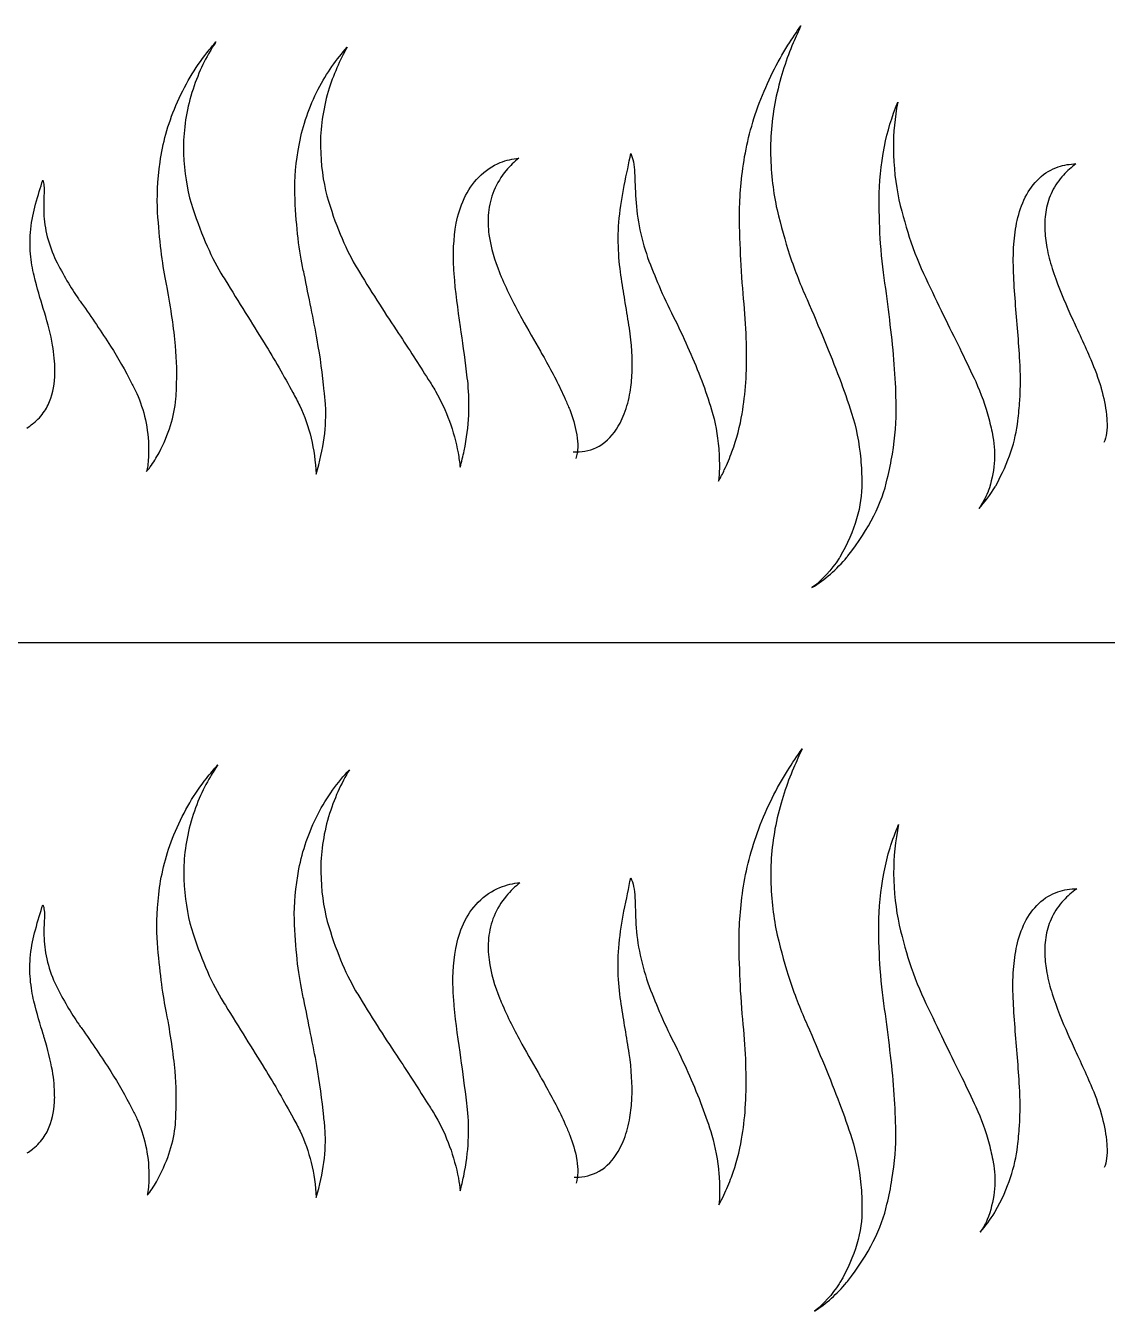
# Model space of a CAD drawing. Extents: x -11 to 6914, y 38 to 2262.
# Drawn here: x 5152 to 6022, y 38 to 1073 of the extents above; entities that cross this region are included whole.
import ezdxf

# ---------------------------------------------------------------- set-up
doc = ezdxf.new("R2010")
doc.units = 0
doc.layers.add('Layer_1', color=7, linetype='CONTINUOUS')

msp = doc.modelspace()

# ---------------------------------------------------------------- linework, layer by layer
at = {"layer": 'Layer_1', "color": 7}
for points in [[(5967.34128, 949.608584), (5967.34128, 949.608584)], [(0, 575.99996), (6912, 575.99996)], [(5729.00168, 376.925304), (5729.00168, 376.925312)], [(5515.93472, 367.040496), (5515.93472, 367.040496)], [(5972.97288, 340.392288), (5972.97288, 340.39228)], [(5497.80304, 329.736088), (5497.80304, 329.736096)], [(5839.45096, 313.19404), (5839.45096, 313.194048)], [(5946.7168, 312.662552), (5946.7168, 312.662552)], [(5176.10216, 299.786808), (5176.10216, 299.7868)], [(5495.80368, 293.118544), (5495.80368, 293.118544)], [(5158.22168, 287.336208), (5158.22168, 287.336216)], [(5263.95616, 283.19152), (5263.95616, 283.191528)], [(5949.92824, 241.973672), (5949.92824, 241.973672)], [(5220.13184, 230.654376), (5220.13184, 230.654368)], [(5343.87256, 233.192032), (5343.87256, 233.192024)], [(5565.95768, 226.48032), (5565.95768, 226.48032)], [(5905.20528, 225.807168), (5905.20528, 225.80716)], [(5506.06176, 209.942736), (5506.06176, 209.942744)], [(5639.53488, 209.158664), (5639.53488, 209.158664)], [(5237.10368, 200.760472), (5237.10368, 200.760464)], [(5272.50152, 196.752576), (5272.50152, 196.752576)], [(6017.33408, 196.639336), (6017.33408, 196.639336)], [(5366.78888, 193.26012), (5366.78888, 193.26012)], [(5637.92608, 193.715832), (5637.92608, 193.71584)], [(5727.92256, 176.266008), (5727.92256, 176.266016)], [(5851.98768, 182.44364), (5851.98768, 182.443648)]]:
    msp.add_lwpolyline(points, dxfattribs=at)
for points in [[(5765.11888, 1056.81184), (5768.67568, 1062.37536), (5772.15928, 1067.628616), (5775.56224, 1072.564968)], [(5775.56224, 1072.564968), (5773.64104, 1068.262824), (5771.5956, 1063.62984), (5769.43192, 1058.662104)], [(5297.52176, 1050.812216), (5299.95592, 1053.83924), (5302.366, 1056.73716), (5304.75016, 1059.504608)], [(5304.75016, 1059.504608), (5303.21408, 1057.131416), (5301.6348, 1054.618976), (5300.01384, 1051.96596)], [(5742.05632, 1010.268224), (5748.72616, 1027.549984), (5756.4256, 1043.124304), (5765.11888, 1056.81184)], [(5769.43192, 1058.662104), (5764.09616, 1046.408592), (5759.4992, 1032.120272), (5755.7564, 1015.812416)], [(5272.4592, 1008.352472), (5279.5164, 1024.457968), (5287.88088, 1038.667248), (5297.52176, 1050.812216)], [(5300.01384, 1051.96596), (5293.54272, 1041.27748), (5288.08288, 1028.342504), (5283.75984, 1013.158984)], [(5387.112, 1021.566168), (5393.9804, 1034.540864), (5401.81744, 1045.781568), (5410.50968, 1055.279928)], [(5410.50968, 1055.279928), (5404.42448, 1044.937512), (5399.2668, 1033.041304), (5395.12176, 1019.681008)], [(5371.90072, 977.762176), (5374.70288, 992.399272), (5379.78768, 1007.058784), (5387.112, 1021.566168)], [(5395.12176, 1019.681008), (5390.80928, 1004.749208), (5388.75792, 989.950616), (5388.89584, 975.423856)], [(5755.7564, 1015.812376), (5752.43088, 1000.194248), (5750.89544, 984.437472), (5751.18736, 968.632552)], [(5755.7564, 1015.812416), (5755.7564, 1015.8124), (5755.7564, 1015.812392), (5755.7564, 1015.812376)], [(5259.74864, 962.828608), (5261.82528, 977.657664), (5266.0216, 992.865128), (5272.4592, 1008.352456)], [(5272.4592, 1008.352456), (5272.4592, 1008.352456), (5272.4592, 1008.352464), (5272.4592, 1008.352472)], [(5283.75984, 1013.158952), (5279.93824, 998.54752), (5278.24008, 983.94692), (5278.70552, 969.451224)], [(5283.75984, 1013.158984), (5283.75984, 1013.158968), (5283.75984, 1013.15896), (5283.75984, 1013.158952)], [(5729.34872, 961.065456), (5731.74328, 977.287712), (5735.94296, 993.728304), (5742.05632, 1010.268224)], [(5842.87936, 975.315448), (5845.2088, 987.358632), (5848.76168, 999.251832), (5853.50464, 1010.908104)], [(5853.50464, 1010.908104), (5851.1448, 998.641544), (5850.00088, 986.398792), (5850.0448, 974.251376)], [(5368.22456, 937.137768), (5367.93928, 949.232672), (5369.13392, 962.830272), (5371.90072, 977.76216)], [(5371.90072, 977.76216), (5371.90072, 977.762168), (5371.90072, 977.762168), (5371.90072, 977.762176)], [(5388.89584, 975.423856), (5389.176, 960.59272), (5390.96904, 947.292344), (5394.11576, 935.56212)], [(5838.53552, 932.951624), (5838.62568, 946.009184), (5840.0516, 960.19272), (5842.87936, 975.315448)], [(5850.0448, 974.251376), (5850.23144, 958.990648), (5851.77432, 945.025632), (5854.53568, 932.401608)], [(5257.78064, 922.465728), (5257.12856, 934.242672), (5257.73344, 947.69268), (5259.74864, 962.828608)], [(5278.70552, 969.451224), (5278.70552, 969.451216), (5278.70552, 969.451216), (5278.70552, 969.451208)], [(5278.70552, 969.451208), (5279.33808, 954.675352), (5281.3888, 941.362264), (5284.81472, 929.6044)], [(5533.59888, 962.321496), (5538.61208, 964.326008), (5543.60024, 965.49548), (5548.51072, 966.008336)], [(5548.51072, 966.008336), (5544.966, 963.084712), (5541.5332, 959.728936), (5538.3304, 955.91752)], [(5633.40424, 943.914408), (5635.33608, 953.239976), (5637.11992, 961.91088), (5638.6532, 969.722848)], [(5638.6532, 969.722848), (5640.42336, 965.787832), (5641.48008, 960.64688), (5641.7944, 954.09732)], [(5751.18736, 968.632552), (5751.63456, 952.629264), (5753.37464, 937.864944), (5756.37144, 924.428248)], [(5516.33808, 950.691336), (5521.55656, 955.967656), (5527.42368, 959.794816), (5533.59888, 962.321496)], [(5538.3304, 955.91752), (5534.38128, 951.192128), (5531.0544, 945.759984), (5528.54768, 939.76248)], [(5641.7944, 954.09732), (5642.01912, 948.226584), (5642.27872, 941.224664), (5642.67736, 932.973096)], [(5726.13976, 916.102422), (5726.01232, 929.632032), (5727.03224, 944.623416), (5729.34872, 961.06544)], [(5729.34872, 961.06544), (5729.34872, 961.065448), (5729.34872, 961.065456), (5729.34872, 961.065456)], [(5967.34128, 949.608584), (5972.04696, 954.013704), (5977.27232, 957.078448), (5982.72448, 958.946872)], [(5986.95264, 952.37332), (5983.36712, 948.475712), (5980.258, 944.019056), (5977.82048, 939.102104)], [(5982.72448, 958.946872), (5987.45368, 960.54244), (5992.21544, 961.2568), (5996.96448, 961.29016)], [(5996.96448, 961.29016), (5993.44296, 958.704048), (5990.06336, 955.745384), (5986.95264, 952.37332)], [(5159.59696, 928.971656), (5161.57656, 936.055344), (5163.522, 942.516184), (5165.35416, 948.182736)], [(5165.35416, 948.182736), (5166.26712, 945.718368), (5166.62832, 942.232824), (5166.40384, 937.5054)], [(5504.49424, 933.377472), (5507.4156, 939.767704), (5511.43616, 945.626376), (5516.33808, 950.691328)], [(5516.33808, 950.691328), (5516.33808, 950.691336), (5516.33808, 950.691336), (5516.33808, 950.691336)], [(5629.38048, 917.617846), (5630.33704, 926.801264), (5631.6636, 935.622352), (5633.40424, 943.914408)], [(5956.24512, 934.48072), (5959.1416, 940.283704), (5962.91024, 945.401744), (5967.34128, 949.608584)], [(5166.40384, 937.5054), (5166.15384, 933.25836), (5166.0488, 928.020392), (5166.1908, 921.66102)], [(5374.4488, 878.702182), (5371.3452, 894.247959), (5369.04232, 913.855203), (5368.22456, 937.137768)], [(5394.11576, 935.56212), (5394.11576, 935.562112), (5394.11576, 935.562104), (5394.11576, 935.562096)], [(5394.11576, 935.562096), (5400.6276, 912.941682), (5408.4432, 894.401476), (5416.92472, 879.728107)], [(5498.21984, 913.603086), (5499.42152, 920.108687), (5501.50312, 926.821992), (5504.49424, 933.377472)], [(5528.54768, 939.76248), (5526.20176, 934.022752), (5524.76848, 928.090696), (5524.18384, 922.166432)], [(5642.67736, 932.973096), (5643.16048, 925.077144), (5644.23544, 916.811662), (5646.04336, 908.22163)], [(5839.73344, 897.21372), (5839.03504, 908.244146), (5838.60528, 920.183632), (5838.53552, 932.951624)], [(5854.53568, 932.401608), (5857.4604, 920.04733), (5860.68128, 908.747842), (5864.12496, 898.480573)], [(5949.74696, 915.850105), (5951.142, 922.24724), (5953.30592, 928.573728), (5956.24512, 934.480704)], [(5956.24512, 934.480704), (5956.24512, 934.480712), (5956.24512, 934.480712), (5956.24512, 934.48072)], [(5977.82048, 939.102104), (5975.5212, 934.421496), (5973.90744, 929.458592), (5972.96288, 924.39852)], [(5155.6884, 908.75966), (5156.53816, 915.903386), (5157.82368, 922.68692), (5159.59696, 928.971656)], [(5166.1908, 921.66102), (5166.44128, 915.546097), (5167.33784, 909.191975), (5169.01688, 902.639405)], [(5257.78064, 922.465712), (5257.78064, 922.46572), (5257.78064, 922.46572), (5257.78064, 922.465728)], [(5264.31936, 867.25183), (5261.67056, 881.49395), (5259.3188, 899.776803), (5257.78064, 922.465712)], [(5284.81472, 929.6044), (5284.81472, 929.604392), (5284.81472, 929.604384), (5284.81472, 929.604376)], [(5284.81472, 929.604376), (5291.90936, 907.017122), (5299.98536, 888.234862), (5308.6928, 873.46934)], [(5524.18384, 922.166424), (5523.59768, 916.052006), (5523.78184, 910.142941), (5524.53456, 904.539579)], [(5524.18384, 922.166432), (5524.18384, 922.166424), (5524.18384, 922.166424), (5524.18384, 922.166424)], [(5756.37144, 924.428248), (5756.37144, 924.42824), (5756.37144, 924.428232), (5756.37144, 924.428224)], [(5756.37144, 924.428224), (5759.55568, 911.307795), (5762.9436, 899.187716), (5766.49544, 888.101331)], [(5972.96288, 924.39852), (5972.00408, 919.221925), (5971.694, 914.040632), (5971.87784, 908.980226)], [(5496.18576, 877.092346), (5495.522, 888.346138), (5495.9064, 900.913271), (5498.21984, 913.603078)], [(5498.21984, 913.603078), (5498.21984, 913.603081), (5498.21984, 913.603083), (5498.21984, 913.603086)], [(5628.77864, 892.094742), (5628.39456, 900.333234), (5628.55024, 908.850286), (5629.38048, 917.617835)], [(5629.38048, 917.617835), (5629.38048, 917.617839), (5629.38048, 917.617842), (5629.38048, 917.617846)], [(5727.43656, 879.794878), (5726.88456, 890.768909), (5726.4284, 902.860794), (5726.13976, 916.102422)], [(5947.0124, 896.639756), (5947.5188, 903.060297), (5948.39152, 909.523959), (5949.74696, 915.850098)], [(5949.74696, 915.850098), (5949.74696, 915.8501), (5949.74696, 915.850102), (5949.74696, 915.850105)], [(5155.49608, 889.014007), (5154.9436, 895.324396), (5154.96472, 901.9087), (5155.6884, 908.75965)], [(5155.6884, 908.75965), (5155.6884, 908.759654), (5155.6884, 908.759657), (5155.6884, 908.75966)], [(5169.01688, 902.639405), (5169.01688, 902.6394), (5169.01688, 902.639394), (5169.01688, 902.63939)], [(5169.01688, 902.63939), (5170.82088, 895.945614), (5173.10608, 889.583756), (5175.94056, 883.681403)], [(5524.53456, 904.539579), (5524.53456, 904.539577), (5524.53456, 904.539574), (5524.53456, 904.539572)], [(5524.53456, 904.539572), (5526.07176, 893.471622), (5529.17592, 883.31314), (5532.92368, 873.99041)], [(5646.04336, 908.22163), (5646.04336, 908.221624), (5646.04336, 908.221618), (5646.04336, 908.221613)], [(5646.04336, 908.221613), (5647.9684, 899.509216), (5650.36992, 891.072074), (5653.32664, 883.048181)], [(5971.87784, 908.980226), (5971.87784, 908.980224), (5971.87784, 908.980222), (5971.87784, 908.980219)], [(5971.87784, 908.980219), (5972.07432, 903.921774), (5972.67648, 898.970689), (5973.56992, 894.140893)], [(5628.77864, 892.094722), (5628.77864, 892.094728), (5628.77864, 892.094734), (5628.77864, 892.094742)], [(5631.08648, 868.936776), (5630.02552, 876.0166), (5629.2192, 883.709081), (5628.77864, 892.094722)], [(5839.73344, 897.2137), (5839.73344, 897.213706), (5839.73344, 897.213713), (5839.73344, 897.21372)], [(5843.86672, 861.113565), (5842.15744, 872.033767), (5840.72624, 884.101996), (5839.73344, 897.2137)], [(5864.12496, 898.480573), (5864.12496, 898.480567), (5864.12496, 898.480561), (5864.12496, 898.480555)], [(5864.12496, 898.480555), (5868.40656, 886.27191), (5873.04968, 875.30489), (5877.90376, 865.547755)], [(5946.81032, 873.814065), (5946.44944, 881.276238), (5946.45376, 888.967658), (5947.0124, 896.63975)], [(5947.0124, 896.63975), (5947.0124, 896.639752), (5947.0124, 896.639754), (5947.0124, 896.639756)], [(5973.56992, 894.140893), (5974.65568, 888.340854), (5976.166, 882.696693), (5977.90032, 877.234332)], [(5155.49608, 889.01399), (5155.49608, 889.013996), (5155.49608, 889.014002), (5155.49608, 889.014007)], [(5158.35176, 871.432635), (5157.09488, 876.702234), (5156.10976, 882.53379), (5155.49608, 889.01399)], [(5175.94056, 883.681403), (5181.7068, 872.270195), (5187.78816, 861.718354), (5194.14264, 852.591906)], [(5416.92472, 879.728107), (5418.03168, 877.849701), (5419.14968, 876.028552), (5420.2772, 874.264223)], [(5653.32664, 883.048181), (5656.38336, 875.175206), (5659.47616, 867.558293), (5662.6056, 860.293454)], [(5727.43656, 879.794869), (5727.43656, 879.794871), (5727.43656, 879.794874), (5727.43656, 879.794878)], [(5730.27464, 844.617653), (5729.24064, 855.040445), (5728.24736, 866.744948), (5727.43656, 879.794869)], [(5766.49544, 888.101331), (5766.49544, 888.101323), (5766.49544, 888.101316), (5766.49544, 888.101309)], [(5766.49544, 888.101309), (5770.93176, 874.93305), (5775.65792, 862.96589), (5780.57792, 852.246541)], [(5165.80152, 844.866956), (5163.46704, 852.439176), (5160.92344, 861.128778), (5158.35176, 871.432635)], [(5308.6928, 873.46934), (5309.83016, 871.582815), (5310.97816, 869.75501), (5312.13568, 867.986299)], [(5374.4488, 878.702174), (5374.4488, 878.702177), (5374.4488, 878.702179), (5374.4488, 878.702182)], [(5375.71984, 872.917048), (5375.2836, 874.785506), (5374.85944, 876.714084), (5374.4488, 878.702174)], [(5386.27088, 819.588168), (5383.33376, 836.065013), (5379.586, 853.84535), (5375.71984, 872.917048)], [(5420.2772, 874.264223), (5420.2772, 874.264221), (5420.2772, 874.264218), (5420.2772, 874.264216)], [(5420.2772, 874.264216), (5431.06544, 856.294055), (5441.698, 839.909549), (5451.7356, 824.888348)], [(5496.18576, 877.09234), (5496.18576, 877.092342), (5496.18576, 877.092344), (5496.18576, 877.092346)], [(5496.50576, 872.807301), (5496.38256, 874.215706), (5496.2752, 875.644764), (5496.18576, 877.09234)], [(5501.57832, 830.267981), (5499.55272, 844.329265), (5497.52808, 858.599313), (5496.50576, 872.807301)], [(5532.92368, 873.99041), (5533.41072, 872.784849), (5533.90848, 871.592235), (5534.41496, 870.412453)], [(5534.41496, 870.412453), (5534.41504, 870.412449), (5534.41504, 870.412444), (5534.41504, 870.41244)], [(5534.41504, 870.41244), (5539.38744, 858.637952), (5545.14304, 847.520612), (5551.03904, 836.794314)], [(5950.18856, 826.081106), (5948.87616, 842.299949), (5947.3792, 858.342754), (5946.81032, 873.814065)], [(5977.90032, 877.234332), (5977.90032, 877.234328), (5977.90032, 877.234325), (5977.90032, 877.234321)], [(5977.90032, 877.234321), (5981.43456, 865.983801), (5985.86016, 855.18581), (5990.51616, 844.666949)], [(5264.31936, 867.251822), (5264.31936, 867.251826), (5264.31936, 867.251828), (5264.31936, 867.25183)], [(5265.38576, 861.964304), (5265.02592, 863.667563), (5264.67008, 865.429785), (5264.31936, 867.251822)], [(5272.21128, 814.931035), (5270.96048, 828.989492), (5268.54712, 844.593), (5265.38576, 861.964304)], [(5312.13568, 867.986299), (5323.1564, 849.898225), (5333.79984, 832.960346), (5343.65128, 817.181622)], [(5631.08648, 868.936768), (5631.08648, 868.93677), (5631.08648, 868.936774), (5631.08648, 868.936776)], [(5634.2492, 849.383674), (5633.26496, 855.438432), (5632.2024, 861.932886), (5631.08648, 868.936768)], [(5662.6056, 860.293454), (5662.6056, 860.293449), (5662.6056, 860.293445), (5662.6056, 860.29344)], [(5662.6056, 860.29344), (5666.45552, 851.641076), (5670.39592, 843.343951), (5674.39368, 835.534316)], [(5843.86672, 861.113548), (5843.86672, 861.113554), (5843.86672, 861.113559), (5843.86672, 861.113565)], [(5851.06984, 795.970827), (5849.59304, 816.551313), (5846.92752, 838.31805), (5843.86672, 861.113548)], [(5877.90376, 865.547755), (5877.90376, 865.547753), (5877.90376, 865.54775), (5877.90376, 865.547748)], [(5877.90376, 865.547748), (5887.48776, 845.188943), (5896.6444, 826.643052), (5905.00832, 809.74571)], [(5194.14264, 852.591906), (5194.97048, 851.421342), (5195.80304, 850.270774), (5196.64, 849.141255)], [(5196.64, 849.141255), (5204.7308, 837.683091), (5212.61768, 826.115443), (5219.93736, 814.65545)], [(5637.56352, 829.194974), (5636.60576, 835.448623), (5635.47592, 842.143066), (5634.2492, 849.383674)], [(5780.57792, 852.246541), (5790.21424, 829.845397), (5799.02408, 808.721385), (5806.59152, 788.943927)], [(5166.70432, 841.987423), (5166.40696, 842.931159), (5166.10584, 843.890678), (5165.80152, 844.866956)], [(5173.25544, 815.358098), (5171.8124, 823.715999), (5169.56392, 832.515397), (5166.70432, 841.987423)], [(5731.23856, 785.204762), (5732.46072, 803.099587), (5731.986, 822.874374), (5730.27464, 844.617653)], [(5990.51616, 844.666949), (5992.718, 839.68427), (5994.97832, 834.749543), (5997.25744, 829.843938)], [(5506.40352, 794.019843), (5504.99752, 806.391465), (5503.26448, 818.466466), (5501.57832, 830.267981)], [(5551.03904, 836.794314), (5555.93768, 827.860258), (5560.96288, 819.122775), (5565.91584, 810.466574)], [(5639.70608, 793.131972), (5640.20912, 804.296678), (5639.42336, 816.257448), (5637.56352, 829.194974)], [(5674.39368, 835.534316), (5682.35072, 819.281604), (5689.6224, 802.898106), (5695.77632, 786.736304)], [(5997.25744, 829.843938), (5997.25744, 829.843937), (5997.25744, 829.843935), (5997.25744, 829.843934)], [(5997.25744, 829.843934), (5999.98376, 823.973063), (6002.69704, 818.083078), (6005.3324, 812.15037)], [(5386.27088, 819.588155), (5386.27088, 819.58816), (5386.27088, 819.588164), (5386.27088, 819.588168)], [(5391.84016, 778.222495), (5390.65952, 791.889775), (5388.7172, 805.670702), (5386.27088, 819.588155)], [(5451.7356, 824.888348), (5460.07936, 812.222518), (5468.06016, 799.885895), (5475.5456, 787.814779)], [(5950.18856, 826.081099), (5950.18856, 826.081101), (5950.18856, 826.081103), (5950.18856, 826.081106)], [(5951.83624, 802.429094), (5951.38416, 810.466513), (5950.80616, 818.352468), (5950.18856, 826.081099)], [(5175.11096, 795.030409), (5175.10296, 801.615707), (5174.45512, 808.382687), (5173.25544, 815.358098)], [(5219.93736, 814.65545), (5219.93736, 814.655446), (5219.93736, 814.655443), (5219.93736, 814.655439)], [(5219.93736, 814.655439), (5226.02136, 805.01779), (5231.73576, 795.056047), (5236.8976, 784.787856)], [(5272.21128, 814.93103), (5272.21128, 814.931031), (5272.21128, 814.931033), (5272.21128, 814.931035)], [(5272.90792, 780.714743), (5273.538, 791.665365), (5273.25544, 803.066674), (5272.21128, 814.93103)], [(5343.65128, 817.181622), (5343.65128, 817.181618), (5343.65128, 817.181614), (5343.65128, 817.18161)], [(5343.65128, 817.18161), (5351.8416, 803.843409), (5359.53304, 790.542205), (5366.5632, 777.255222)], [(5565.91584, 810.466574), (5565.91584, 810.466572), (5565.91584, 810.46657), (5565.91584, 810.466569)], [(5565.91584, 810.466569), (5567.2208, 808.22413), (5568.51104, 805.974736), (5569.78392, 803.717932)], [(5905.00832, 809.74571), (5905.00832, 809.745705), (5905.00832, 809.745701), (5905.00832, 809.745697)], [(5905.00832, 809.745697), (5908.95896, 801.657402), (5912.7272, 793.753168), (5916.298, 786.026133)], [(6005.3324, 812.15037), (6006.54824, 809.410667), (6007.7492, 806.6652), (6008.92528, 803.910326)], [(5569.78392, 803.717932), (5575.65512, 793.293816), (5581.1764, 782.784652), (5585.92224, 772.046218)], [(5951.76024, 770.81377), (5952.49104, 782.209154), (5952.42576, 792.704766), (5951.83624, 802.429094)], [(6008.92528, 803.910326), (6012.15168, 796.371164), (6014.97928, 788.729264), (6017.24184, 780.924348)], [(5169.64864, 767.414381), (5172.90888, 774.254546), (5174.59232, 782.014771), (5175.0092, 789.90731)], [(5175.0092, 789.907318), (5175.10056, 791.614993), (5175.13328, 793.325659), (5175.11096, 795.030409)], [(5175.0092, 789.90731), (5175.0092, 789.907313), (5175.0092, 789.907315), (5175.0092, 789.907318)], [(5475.5456, 787.814779), (5475.5456, 787.814775), (5475.5456, 787.814771), (5475.5456, 787.814768)], [(5475.5456, 787.814768), (5477.6624, 784.716811), (5479.66288, 781.527165), (5481.54616, 778.249752)], [(5507.64696, 784.152246), (5507.32112, 787.549085), (5506.90224, 790.835885), (5506.40352, 794.019843)], [(5638.10376, 777.665317), (5638.93864, 782.674414), (5639.46696, 787.831398), (5639.70608, 793.131972)], [(5695.77632, 786.736304), (5698.68296, 779.018098), (5701.33208, 771.202413), (5703.6824, 763.30507)], [(5806.59152, 788.943927), (5806.59152, 788.943922), (5806.59152, 788.943916), (5806.59152, 788.94391)], [(5806.59152, 788.94391), (5810.16384, 779.46557), (5813.44768, 770.047357), (5816.41304, 760.691424)], [(5852.26536, 766.502146), (5852.18, 776.291102), (5851.7616, 786.116121), (5851.06984, 795.970827)], [(5236.8976, 784.787856), (5236.8976, 784.787852), (5236.8976, 784.787849), (5236.8976, 784.787845)], [(5236.8976, 784.787845), (5238.36056, 782.147663), (5239.73192, 779.406953), (5241.00048, 776.565365)], [(5241.00048, 776.565365), (5246.87616, 763.318718), (5250.45016, 748.31996), (5250.59072, 731.618784)], [(5272.49208, 772.066002), (5272.77416, 775.020065), (5272.91208, 777.90625), (5272.90792, 780.714738)], [(5272.90792, 780.714738), (5272.90792, 780.71474), (5272.90792, 780.714742), (5272.90792, 780.714743)], [(5366.5632, 777.255222), (5368.6128, 773.85185), (5370.51376, 770.307515), (5372.25992, 766.623657)], [(5391.84016, 778.222483), (5391.84016, 778.222487), (5391.84016, 778.222491), (5391.84016, 778.222495)], [(5392.96216, 767.315534), (5392.74848, 771.08442), (5392.37192, 774.720453), (5391.84016, 778.222483)], [(5481.54616, 778.249752), (5490.26576, 762.939058), (5496.34856, 746.331128), (5499.6512, 728.668104)], [(5504.55544, 730.455592), (5508.62888, 750.581584), (5509.18056, 768.331802), (5507.64696, 784.152246)], [(5633.42304, 760.095584), (5635.59032, 765.719332), (5637.11944, 771.653166), (5638.10376, 777.665317)], [(5728.3004, 760.228816), (5729.68528, 768.312574), (5730.65496, 776.64229), (5731.23856, 785.204762)], [(5916.298, 786.026133), (5916.298, 786.026129), (5916.298, 786.026125), (5916.298, 786.026121)], [(5916.298, 786.026121), (5920.63432, 776.609798), (5924.1664, 766.651966), (5926.89736, 756.252696)], [(6017.24184, 780.924348), (6017.26904, 780.825289), (6017.29624, 780.726271), (6017.32296, 780.627294)], [(6017.32296, 780.627294), (6017.32296, 780.62729), (6017.32296, 780.627287), (6017.32296, 780.627283)], [(6017.32296, 780.627283), (6019.31488, 773.251894), (6020.91728, 766.220365), (6021.55232, 759.400176)], [(5166.71504, 762.186302), (5167.80664, 763.852256), (5168.78264, 765.594498), (5169.64864, 767.414381)], [(5258.92888, 728.817824), (5266.7428, 743.53036), (5271.23008, 758.255184), (5272.49208, 772.066002)], [(5372.25992, 766.623657), (5379.95784, 750.231968), (5384.49928, 731.81568), (5385.3156, 711.475904)], [(5385.3156, 711.475904), (5391.62296, 731.877672), (5393.94776, 750.551104), (5392.96216, 767.315534)], [(5585.92224, 772.046218), (5585.92224, 772.046216), (5585.92224, 772.046214), (5585.92224, 772.046212)], [(5585.92224, 772.046212), (5587.17736, 769.182482), (5588.38656, 766.326266), (5589.51544, 763.469824)], [(5849.21904, 727.72932), (5851.5088, 741.63104), (5852.46328, 754.565928), (5852.26536, 766.50213)], [(5852.26536, 766.50213), (5852.26536, 766.502135), (5852.26536, 766.50214), (5852.26536, 766.502146)], [(5950.21128, 754.429328), (5950.92384, 760.059896), (5951.43, 765.518668), (5951.76024, 770.81377)], [(5157.88128, 752.548776), (5161.23816, 755.230968), (5164.27848, 758.473936), (5166.71504, 762.186302)], [(5589.51544, 763.469824), (5589.51544, 763.469821), (5589.51544, 763.469817), (5589.51544, 763.469813)], [(5589.51544, 763.469813), (5591.9656, 757.067784), (5593.90432, 750.747488), (5595.01032, 744.390216)], [(5630.00792, 752.53328), (5631.28912, 754.968368), (5632.42472, 757.496016), (5633.42304, 760.095576)], [(5633.42304, 760.095576), (5633.42304, 760.095576), (5633.42304, 760.095576), (5633.42304, 760.095584)], [(5703.6824, 763.30507), (5706.54888, 753.719096), (5708.5524, 743.344688), (5709.44976, 732.193752)], [(5720.12272, 729.61452), (5724.01408, 740.09276), (5726.72112, 750.385544), (5728.3004, 760.2288)], [(5728.3004, 760.2288), (5728.3004, 760.228808), (5728.3004, 760.228808), (5728.3004, 760.228816)], [(5816.41304, 760.691424), (5820.05096, 749.267112), (5822.54032, 736.864256), (5823.75472, 723.52984)], [(5926.89736, 756.252696), (5928.16552, 751.404944), (5929.25336, 746.501688), (5930.1604, 741.549832)], [(6021.55232, 759.400176), (6021.72496, 757.734416), (6021.86024, 756.077848), (6021.9484, 754.42836)], [(5152.47176, 748.598952), (5154.11368, 749.721752), (5155.69864, 750.834712), (5157.20808, 752.016224)], [(5157.20808, 752.016224), (5157.43408, 752.191944), (5157.65848, 752.369416), (5157.88128, 752.548776)], [(5615.67248, 735.63908), (5621.65512, 739.813904), (5626.54488, 745.856568), (5630.00792, 752.533272)], [(5630.00792, 752.533272), (5630.00792, 752.533272), (5630.00792, 752.533272), (5630.00792, 752.53328)], [(5932.39224, 702.17208), (5942.99608, 721.340024), (5948.5056, 738.733864), (5950.21128, 754.429328)], [(6021.9484, 754.42836), (6022.12688, 751.021696), (6022.12648, 747.728104), (6021.68832, 744.604768)], [(5595.01032, 744.390216), (5595.08312, 743.970312), (5595.15296, 743.551216), (5595.21888, 743.132976)], [(5595.21888, 743.132976), (5595.74, 739.739656), (5596.04568, 736.444992), (5595.95096, 733.255456)], [(5597.16584, 729.467952), (5603.23, 729.771144), (5609.78168, 731.602024), (5615.444, 735.481528)], [(5615.444, 735.481528), (5615.52, 735.533688), (5615.59648, 735.5862), (5615.67248, 735.63908)], [(5930.1604, 741.549832), (5932.91976, 727.62496), (5931.5168, 712.90712), (5926.4124, 697.747952)], [(6021.68832, 744.604768), (6021.28944, 741.830904), (6020.62488, 739.196184), (6019.48424, 736.921792)], [(5250.59072, 731.618784), (5250.59872, 727.048136), (5250.36, 722.575056), (5249.85696, 718.213008)], [(5251.90864, 717.383544), (5254.48376, 720.95412), (5256.82216, 724.763864), (5258.92888, 728.817824)], [(5499.6512, 728.668104), (5500.3348, 724.709368), (5500.89248, 720.876784), (5501.31208, 717.164984)], [(5501.31208, 717.164984), (5502.57152, 721.536048), (5503.64424, 725.969008), (5504.55544, 730.455592)], [(5592.3976, 729.421952), (5592.4956, 729.418752), (5592.59368, 729.416352), (5592.69176, 729.413632)], [(5592.69176, 729.413632), (5594.15928, 729.365152), (5595.65128, 729.374992), (5597.16584, 729.467952)], [(5595.95096, 733.255456), (5595.8492, 730.031328), (5595.4092, 726.912328), (5594.39584, 724.079904)], [(5709.44976, 732.193752), (5709.87144, 727.00484), (5710.048, 721.68316), (5709.9552, 716.231576)], [(5713.972, 714.987696), (5716.288, 719.847648), (5718.33688, 724.73152), (5720.12272, 729.61452)], [(5845.17176, 707.824256), (5846.83264, 714.61052), (5848.1752, 721.247192), (5849.21904, 727.72932)], [(5249.85696, 718.213008), (5249.602, 716.693512), (5249.2896, 715.202864), (5248.91856, 713.74244)], [(5248.91856, 713.74244), (5249.96744, 714.911664), (5250.96456, 716.125304), (5251.90864, 717.383544)], [(5709.9552, 716.231576), (5709.9552, 712.8536), (5709.73552, 709.405376), (5709.27536, 705.892752)], [(5709.27536, 705.892752), (5711.0684, 708.927584), (5712.63624, 711.963608), (5713.972, 714.987696)], [(5823.75472, 723.52984), (5824.3268, 717.308472), (5824.61272, 710.94048), (5824.59896, 704.42988)], [(5824.59896, 704.42988), (5824.96816, 686.079936), (5819.1512, 666.020288), (5806.85024, 644.664616)], [(5813.4432, 645.696744), (5830.63704, 667.859008), (5841.0496, 688.728328), (5845.17176, 707.824256)], [(5918.82464, 683.893352), (5923.68216, 689.169104), (5928.0396, 695.033168), (5931.93472, 701.426856)], [(5926.16128, 697.154224), (5924.00592, 692.034168), (5921.55744, 687.625256), (5918.82464, 683.893352)], [(5926.4124, 697.747952), (5926.3292, 697.549232), (5926.24544, 697.351328), (5926.16128, 697.154224)], [(5931.93472, 701.426856), (5932.08792, 701.67472), (5932.24048, 701.923128), (5932.39224, 702.17208)], [(5784.4892, 620.1832), (5794.93632, 626.604008), (5804.3428, 634.83408), (5812.70528, 644.82788)], [(5806.29752, 643.826232), (5800.012, 634.17336), (5792.73856, 626.285984), (5784.4892, 620.1832)], [(5806.85024, 644.664616), (5806.66688, 644.384048), (5806.48264, 644.104592), (5806.29752, 643.826232)], [(5812.70528, 644.82788), (5812.95216, 645.1164), (5813.19808, 645.406024), (5813.4432, 645.696744)], [(5764.72464, 472.636344), (5768.74936, 478.938824), (5772.6804, 484.843744), (5776.5068, 490.341464)], [(5776.5068, 490.341464), (5774.36568, 485.565592), (5772.06424, 480.36572), (5769.61096, 474.736152)], [(5297.10504, 466.615408), (5300.17856, 470.44128), (5303.21368, 474.061128), (5306.2068, 477.472208)], [(5306.2068, 477.472208), (5304.29168, 474.56304), (5302.30704, 471.431784), (5300.2556, 468.075776)], [(5272.0748, 424.174768), (5279.122, 440.270328), (5287.47552, 454.473432), (5297.10504, 466.615408)], [(5300.2556, 468.075776), (5293.77768, 457.380656), (5288.31208, 444.438096), (5283.98432, 429.246336)], [(5386.73992, 437.645272), (5394.1512, 451.656024), (5402.69072, 463.648336), (5412.21584, 473.611672)], [(5412.21584, 473.611672), (5405.4968, 462.72312), (5399.84936, 450.019848), (5395.38016, 435.6144)], [(5741.69, 426.103208), (5748.35104, 443.378096), (5756.04104, 458.949128), (5764.72464, 472.636344)], [(5769.61096, 474.736152), (5764.27056, 462.478384), (5759.6696, 448.18536), (5755.9236, 431.87252)], [(5371.52832, 393.801176), (5374.32896, 408.450232), (5379.41368, 423.123024), (5386.73992, 437.645272)], [(5395.38016, 435.6144), (5391.06976, 420.68984), (5389.01952, 405.898624), (5389.15728, 391.379472)], [(5283.98432, 429.246304), (5280.1584, 414.62696), (5278.45728, 400.018832), (5278.92112, 385.516072)], [(5283.98432, 429.246336), (5283.98432, 429.246328), (5283.98432, 429.24632), (5283.98432, 429.246304)], [(5729.00168, 376.925312), (5731.39184, 393.137704), (5735.58488, 409.569936), (5741.69, 426.103208)], [(5755.9236, 431.87252), (5752.59488, 416.249616), (5751.05728, 400.488312), (5751.34776, 384.679176)], [(5842.584, 391.354664), (5845.07984, 404.275696), (5848.98248, 417.025312), (5854.25088, 429.496336)], [(5854.25088, 429.496336), (5851.5348, 416.351568), (5850.2176, 403.228576), (5850.26432, 390.215376)], [(5259.38472, 378.68332), (5261.45696, 393.500472), (5265.64624, 408.697048), (5272.0748, 424.174752)], [(5272.0748, 424.174752), (5272.0748, 424.174752), (5272.0748, 424.17476), (5272.0748, 424.174768)], [(5367.85912, 353.147736), (5367.57096, 365.25004), (5368.7632, 378.857136), (5371.52832, 393.801176)], [(5278.92112, 385.516072), (5278.92112, 385.516072), (5278.92112, 385.516064), (5278.92112, 385.516056)], [(5278.92112, 385.516056), (5279.55208, 370.732992), (5281.60208, 357.413792), (5285.028, 345.6508)], [(5389.15728, 391.379472), (5389.4372, 376.555992), (5391.22936, 363.262376), (5394.37432, 351.537888)], [(5633.21176, 359.67644), (5635.22384, 369.439784), (5637.07464, 378.48732), (5638.64576, 386.583744)], [(5638.64576, 386.583744), (5640.56104, 382.568952), (5641.69296, 377.236032), (5642.00784, 370.351504)], [(5751.34776, 384.679176), (5751.34776, 384.679168), (5751.34776, 384.67916), (5751.34776, 384.67916)], [(5751.34776, 384.67916), (5751.79344, 368.671608), (5753.53272, 353.903688), (5756.5292, 340.463992)], [(5838.246, 348.955304), (5838.33352, 362.022544), (5839.75752, 376.217776), (5842.584, 391.354664)], [(5850.26432, 390.215376), (5850.45048, 374.963304), (5851.9924, 361.006312), (5854.75208, 348.389552)], [(5257.42384, 338.354368), (5256.77144, 350.120912), (5257.37344, 363.559384), (5259.38472, 378.683288)], [(5259.38472, 378.683288), (5259.38472, 378.683296), (5259.38472, 378.683304), (5259.38472, 378.68332)], [(5515.93472, 367.040496), (5521.168, 372.36032), (5527.05304, 376.22608), (5533.2496, 378.785968)], [(5533.2496, 378.785968), (5538.69768, 380.985264), (5544.11472, 382.200944), (5549.434, 382.659736)], [(5549.434, 382.659736), (5545.57736, 379.572704), (5541.84096, 375.981648), (5538.37464, 371.85676)], [(5725.80064, 331.992016), (5725.6724, 345.51192), (5726.6896, 360.493176), (5729.00168, 376.925304)], [(5967.04208, 365.898904), (5971.7588, 370.343568), (5976.99704, 373.444256), (5982.46424, 375.344624)], [(5982.46424, 375.344624), (5987.50672, 377.07008), (5992.58432, 377.79576), (5997.64256, 377.762456)], [(5997.64256, 377.762456), (5993.87968, 375.063072), (5990.26824, 371.94548), (5986.96088, 368.360584)], [(5159.41488, 344.740048), (5161.49688, 352.229552), (5163.54192, 359.024568), (5165.45576, 364.921488)], [(5165.45576, 364.921488), (5166.47632, 362.429408), (5166.8792, 358.802032), (5166.624, 353.777256)], [(5504.06976, 349.607272), (5506.99224, 356.035256), (5511.01968, 361.933632), (5515.93472, 367.040496)], [(5538.37464, 371.85676), (5534.42824, 367.13496), (5531.10368, 361.70724), (5528.59912, 355.715008)], [(5642.00784, 370.351504), (5642.22008, 364.465248), (5642.4688, 357.445352), (5642.85808, 349.173576)], [(5955.92984, 350.661528), (5958.82736, 356.499656), (5962.60128, 361.654144), (5967.04208, 365.898904)], [(5986.96088, 368.360584), (5983.37584, 364.463848), (5980.26712, 360.008224), (5977.83, 355.092472)], [(5166.624, 353.777256), (5166.35936, 349.51484), (5166.24168, 344.25836), (5166.37296, 337.877568)], [(5367.85912, 353.147712), (5367.85912, 353.14772), (5367.85912, 353.147728), (5367.85912, 353.147736)], [(5374.09656, 294.686176), (5370.98984, 310.235984), (5368.68272, 329.85112), (5367.85912, 353.147712)], [(5528.59912, 355.715008), (5526.25504, 349.98036), (5524.8228, 344.053272), (5524.23848, 338.133872)], [(5629.21864, 333.423568), (5630.16616, 342.589504), (5631.4824, 351.396064), (5633.21176, 359.67644)], [(5977.83, 355.092472), (5975.53104, 350.413008), (5973.91744, 345.45124), (5972.97288, 340.392288)], [(5155.53896, 324.570176), (5156.37928, 331.696784), (5157.65392, 338.466304), (5159.41488, 344.740048)], [(5285.028, 345.6508), (5285.028, 345.6508), (5285.028, 345.650792), (5285.028, 345.650784)], [(5285.028, 345.650784), (5292.12264, 323.05364), (5300.1996, 304.264448), (5308.9084, 289.494096)], [(5394.37432, 351.537888), (5400.88256, 328.928152), (5408.69496, 310.396624), (5417.17304, 295.728928)], [(5497.80304, 329.736096), (5498.99896, 336.268064), (5501.07792, 343.013432), (5504.06976, 349.607256)], [(5504.06976, 349.607256), (5504.06976, 349.607256), (5504.06976, 349.607264), (5504.06976, 349.607272)], [(5642.85808, 349.173576), (5643.33264, 341.25824), (5644.40184, 332.973792), (5646.2068, 324.365288)], [(5839.45096, 313.194048), (5838.75056, 324.230752), (5838.31848, 336.177928), (5838.246, 348.955304)], [(5854.75208, 348.389552), (5857.67488, 336.04224), (5860.89408, 324.74924), (5864.33608, 314.487856)], [(5949.43728, 331.938616), (5950.82792, 338.36196), (5952.98992, 344.719064), (5955.92984, 350.661512)], [(5955.92984, 350.661512), (5955.92984, 350.66152), (5955.92984, 350.66152), (5955.92984, 350.661528)], [(5166.37296, 337.877568), (5166.37296, 337.877568), (5166.37296, 337.87756), (5166.37296, 337.877552)], [(5166.37296, 337.877552), (5166.61376, 331.742), (5167.50408, 325.367808), (5169.18024, 318.795824)], [(5263.95616, 283.191528), (5261.31192, 297.420184), (5258.96248, 315.685128), (5257.42384, 338.354368)], [(5524.23848, 338.133856), (5523.65248, 332.02436), (5523.8364, 326.119528), (5524.58848, 320.519704)], [(5524.23848, 338.133872), (5524.23848, 338.133864), (5524.23848, 338.133856), (5524.23848, 338.133856)], [(5628.634, 307.951552), (5628.2468, 316.172792), (5628.39664, 324.672784), (5629.21864, 333.423552)], [(5629.21864, 333.423552), (5629.21864, 333.42356), (5629.21864, 333.42356), (5629.21864, 333.423568)], [(5727.0972, 295.711704), (5726.546, 306.677024), (5726.08992, 318.759696), (5725.80064, 331.992016)], [(5756.5292, 340.463992), (5759.71312, 327.340632), (5763.10088, 315.218152), (5766.65272, 304.129808)], [(5946.7168, 312.662552), (5947.21872, 319.101664), (5948.0868, 325.587144), (5949.43728, 331.938608)], [(5949.43728, 331.938608), (5949.43728, 331.938616), (5949.43728, 331.938616), (5949.43728, 331.938616)], [(5972.97288, 340.39228), (5972.01416, 335.216808), (5971.70408, 330.036512), (5971.88776, 324.976976)], [(5155.36376, 304.873864), (5154.80856, 311.16788), (5154.82384, 317.735704), (5155.53896, 324.57016)], [(5155.53896, 324.57016), (5155.53896, 324.57016), (5155.53896, 324.570168), (5155.53896, 324.570176)], [(5495.80368, 293.118544), (5495.12888, 304.394384), (5495.50184, 316.99632), (5497.80304, 329.736088)], [(5646.2068, 324.365288), (5648.12888, 315.634224), (5650.52952, 307.180744), (5653.48696, 299.14276)], [(5971.88776, 324.976976), (5972.08408, 319.919368), (5972.68608, 314.969032), (5973.57936, 310.139888)], [(5169.18024, 318.795824), (5170.9816, 312.082312), (5173.26616, 305.703464), (5176.10216, 299.786808)], [(5524.58848, 320.519704), (5524.58848, 320.519704), (5524.58848, 320.519704), (5524.58848, 320.519696)], [(5524.58848, 320.519696), (5526.12416, 309.458432), (5529.22672, 299.304944), (5532.97288, 289.985496)], [(5843.59048, 277.076656), (5841.87952, 288.001072), (5840.44624, 300.074928), (5839.45096, 313.19404)], [(5864.33608, 314.487856), (5864.33608, 314.487848), (5864.33608, 314.487848), (5864.33608, 314.48784)], [(5864.33608, 314.48784), (5868.61552, 302.286112), (5873.25656, 291.325392), (5878.10848, 281.573736)], [(5946.5316, 289.782544), (5946.1652, 297.259144), (5946.16392, 304.968544), (5946.7168, 312.662552)], [(5158.22168, 287.336216), (5156.966, 292.593336), (5155.98008, 298.410272), (5155.36376, 304.873864)], [(5628.634, 307.951528), (5628.634, 307.951536), (5628.634, 307.951544), (5628.634, 307.951552)], [(5630.9452, 284.840664), (5629.88496, 291.906552), (5629.07752, 299.583288), (5628.634, 307.951528)], [(5766.65272, 304.129808), (5771.08912, 290.959224), (5775.81552, 278.990328), (5780.73592, 268.269712)], [(5973.57936, 310.139888), (5974.66496, 304.340616), (5976.17512, 298.697104), (5977.9092, 293.235288)], [(5176.10216, 299.7868), (5181.87168, 288.348368), (5187.9576, 277.77636), (5194.31736, 268.636192)], [(5374.09656, 294.686168), (5374.09656, 294.686176), (5374.09656, 294.686176), (5374.09656, 294.686176)], [(5375.36872, 288.899704), (5374.93216, 290.768552), (5374.5076, 292.697576), (5374.09656, 294.686168)], [(5417.17304, 295.728928), (5418.2796, 293.851232), (5419.39712, 292.030752), (5420.52416, 290.267048)], [(5420.52416, 290.267048), (5420.52416, 290.26704), (5420.52424, 290.26704), (5420.52424, 290.26704)], [(5420.52424, 290.26704), (5431.3084, 272.303568), (5441.93784, 255.92592), (5451.97312, 240.911192)], [(5496.12808, 288.825728), (5496.00344, 290.236536), (5495.89464, 291.668184), (5495.80368, 293.118544)], [(5532.97288, 289.985496), (5533.45968, 288.780344), (5533.9572, 287.58812), (5534.46352, 286.408704)], [(5653.48696, 299.14276), (5656.5448, 291.256144), (5659.63896, 283.627384), (5662.77, 276.352384)], [(5727.0972, 295.711696), (5727.0972, 295.711696), (5727.0972, 295.711696), (5727.0972, 295.711704)], [(5729.92864, 260.563424), (5728.89784, 270.977376), (5727.9068, 282.672024), (5727.0972, 295.711696)], [(5977.9092, 293.235288), (5977.9092, 293.23528), (5977.9092, 293.23528), (5977.9092, 293.235272)], [(5977.9092, 293.235272), (5981.44304, 281.985904), (5985.8684, 271.188952), (5990.52424, 260.671016)], [(5165.6596, 260.825536), (5163.33032, 268.38492), (5160.79072, 277.056032), (5158.22168, 287.336208)], [(5265.02072, 277.908928), (5264.66152, 279.610608), (5264.30624, 281.371192), (5263.95616, 283.19152)], [(5308.9084, 289.494096), (5308.9084, 289.494096), (5308.9084, 289.494088), (5308.9084, 289.49408)], [(5308.9084, 289.49408), (5310.046, 287.606944), (5311.19408, 285.77856), (5312.35184, 284.009304)], [(5312.35184, 284.009304), (5323.37424, 265.915568), (5334.01936, 248.973648), (5343.87256, 233.192032)], [(5385.92312, 235.56524), (5382.9868, 252.041824), (5379.23832, 269.823784), (5375.36872, 288.899704)], [(5501.2284, 246.226064), (5499.19704, 260.302472), (5497.16352, 274.592384), (5496.12808, 288.825728)], [(5534.46352, 286.408704), (5539.434, 274.63804), (5545.18816, 263.524072), (5551.08296, 252.800648)], [(5634.10368, 265.323816), (5633.1212, 271.367888), (5632.06, 277.850232), (5630.9452, 284.840664)], [(5878.10848, 281.573736), (5887.68848, 261.226568), (5896.84248, 242.692696), (5905.20528, 225.807168)], [(5949.92824, 241.973672), (5948.61344, 258.212776), (5947.11072, 274.280672), (5946.5316, 289.782544)], [(5271.82504, 230.924808), (5270.58208, 244.967192), (5268.17616, 260.554032), (5265.02072, 277.908928)], [(5662.77, 276.352384), (5666.62208, 267.688024), (5670.56512, 259.380952), (5674.56576, 251.563304)], [(5843.59048, 277.07664), (5843.59048, 277.07664), (5843.59048, 277.076648), (5843.59048, 277.076656)], [(5850.7956, 211.91588), (5849.3204, 232.499664), (5846.65448, 254.2722), (5843.59048, 277.07664)], [(5166.5604, 257.950624), (5166.26376, 258.892904), (5165.96336, 259.85088), (5165.6596, 260.825536)], [(5194.31736, 268.636192), (5195.14592, 267.463888), (5195.9792, 266.31168), (5196.81688, 265.180616)], [(5196.81688, 265.180616), (5204.91424, 253.706328), (5212.80704, 242.12532), (5220.13184, 230.654376)], [(5637.40944, 245.16788), (5636.45504, 251.412336), (5635.32808, 258.095816), (5634.10368, 265.323816)], [(5730.87168, 201.210232), (5732.10152, 219.084304), (5731.63424, 238.838832), (5729.92864, 260.563424)], [(5780.73592, 268.269712), (5790.37296, 245.86592), (5799.18376, 224.74056), (5806.75256, 204.962688)], [(5990.52424, 260.671016), (5992.726, 255.688784), (5994.98624, 250.754496), (5997.26536, 245.849336)], [(5173.09368, 231.362064), (5171.65608, 239.708048), (5169.4136, 248.493824), (5166.5604, 257.950624)], [(5551.08296, 252.800648), (5555.98072, 243.86908), (5561.00512, 235.134072), (5565.95768, 226.48032)], [(5674.56576, 251.563304), (5682.52824, 235.293648), (5689.80456, 218.896224), (5695.9624, 202.72308)], [(5451.97312, 240.911192), (5460.31496, 228.250984), (5468.29448, 215.920552), (5475.77928, 203.856104)], [(5506.06176, 209.942744), (5504.65496, 222.32468), (5502.91928, 234.411416), (5501.2284, 246.226064)], [(5639.53488, 209.158664), (5640.04304, 220.307024), (5639.26304, 232.249816), (5637.40944, 245.16788)], [(5951.5768, 218.293784), (5951.12512, 226.339936), (5950.54688, 234.235184), (5949.92824, 241.973672)], [(5997.26536, 245.849336), (5997.26536, 245.849328), (5997.26536, 245.849328), (5997.26536, 245.849328)], [(5997.26536, 245.849328), (5999.99168, 239.979), (6002.70512, 234.089656), (6005.34056, 228.157672)], [(5174.93656, 211.064912), (5174.93656, 217.64008), (5174.28872, 224.396888), (5173.09368, 231.362064)], [(5220.13184, 230.654368), (5226.22016, 221.007312), (5231.9384, 211.036824), (5237.10368, 200.760472)], [(5271.82504, 230.9248), (5271.82504, 230.9248), (5271.82504, 230.9248), (5271.82504, 230.924808)], [(5272.50152, 196.752576), (5273.13848, 207.687568), (5272.86272, 219.074192), (5271.82504, 230.9248)], [(5343.87256, 233.192024), (5352.06432, 219.851368), (5359.7572, 206.54836), (5366.78888, 193.26012)], [(5385.92312, 235.565224), (5385.92312, 235.565232), (5385.92312, 235.565232), (5385.92312, 235.56524)], [(5391.48696, 194.203064), (5390.30904, 207.868128), (5388.36872, 221.647896), (5385.92312, 235.565224)], [(6005.34056, 228.157672), (6006.55656, 225.418312), (6007.75752, 222.6732), (6008.93376, 219.918688)], [(5565.95768, 226.48032), (5567.2624, 224.238496), (5568.55248, 221.989776), (5569.82528, 219.733704)], [(5569.82528, 219.733704), (5575.696, 209.313096), (5581.21832, 198.808368), (5585.96664, 188.075264)], [(5905.20528, 225.80716), (5909.15544, 217.724584), (5912.92344, 209.826288), (5916.4944, 202.105376)], [(5951.49216, 186.641744), (5952.22816, 198.050504), (5952.16576, 208.558496), (5951.5768, 218.293784)], [(6008.93376, 219.918688), (6012.16048, 212.380584), (6014.98896, 204.739904), (6017.25296, 196.936344)], [(5174.83128, 205.95012), (5174.9236, 207.654816), (5174.95752, 209.36272), (5174.93656, 211.064904)], [(5174.93656, 211.064904), (5174.93656, 211.064912), (5174.93656, 211.064912), (5174.93656, 211.064912)], [(5507.30632, 200.066752), (5506.98048, 203.4666), (5506.5612, 206.7562), (5506.06176, 209.942736)], [(5637.92608, 193.71584), (5638.76296, 198.716976), (5639.29352, 203.866016), (5639.53488, 209.158664)], [(5850.7956, 211.915872), (5850.7956, 211.915872), (5850.7956, 211.915872), (5850.7956, 211.91588)], [(5851.98768, 182.443648), (5851.90384, 192.233336), (5851.48664, 202.059536), (5850.7956, 211.915872)], [(5169.47, 183.510112), (5172.72608, 190.328912), (5174.40984, 198.071672), (5174.83128, 205.950112)], [(5174.83128, 205.950112), (5174.83128, 205.950112), (5174.83128, 205.950112), (5174.83128, 205.95012)], [(5237.10368, 200.760464), (5238.56768, 198.118224), (5239.94008, 195.375312), (5241.20944, 192.531392)], [(5272.07968, 188.116752), (5272.36352, 191.066168), (5272.50352, 193.948056), (5272.50152, 196.752576)], [(5475.77928, 203.856104), (5477.89568, 200.759824), (5479.89584, 197.572048), (5481.77904, 194.296712)], [(5504.1928, 146.32072), (5508.28024, 166.464472), (5508.84, 184.231832), (5507.30632, 200.066752)], [(5695.9624, 202.72308), (5698.87088, 194.99936), (5701.52168, 187.178456), (5703.87352, 179.276168)], [(5727.92256, 176.266016), (5729.31112, 184.338656), (5730.28448, 192.657792), (5730.87168, 201.210232)], [(5806.75256, 204.962688), (5806.75256, 204.962688), (5806.75256, 204.96268), (5806.75256, 204.962672)], [(5806.75256, 204.962672), (5810.32552, 195.484128), (5813.61008, 186.065896), (5816.57616, 176.710104)], [(5916.4944, 202.105376), (5920.8308, 192.696648), (5924.36432, 182.747888), (5927.09824, 172.359248)], [(6017.25296, 196.936344), (6017.28016, 196.837304), (6017.30736, 196.738296), (6017.33408, 196.639336)], [(6017.33408, 196.639336), (6019.32752, 189.265328), (6020.93184, 182.234424), (6021.56928, 175.414072)], [(5241.20944, 192.531392), (5247.08912, 179.273664), (5250.66344, 164.261912), (5250.80144, 147.54592)], [(5258.50776, 144.955192), (5266.31824, 159.631184), (5270.80912, 174.327896), (5272.07968, 188.116752)], [(5366.78888, 193.26012), (5368.83896, 189.856424), (5370.74032, 186.311792), (5372.48688, 182.627656)], [(5392.60664, 183.298008), (5392.39376, 187.066208), (5392.018, 190.701624), (5391.48696, 194.203064)], [(5481.77904, 194.296712), (5490.49816, 178.995888), (5496.58432, 162.401264), (5499.89536, 144.755232)], [(5585.96664, 188.075264), (5587.2224, 185.213056), (5588.4324, 182.358256), (5589.56216, 179.503128)], [(5633.24208, 176.181088), (5635.40904, 181.791352), (5636.93928, 187.713576), (5637.92608, 193.715832)], [(5949.93456, 170.238088), (5950.65048, 175.875144), (5951.15952, 181.340328), (5951.49216, 186.641744)], [(5157.73848, 168.69212), (5161.07992, 171.367416), (5164.11, 174.600224), (5166.54096, 178.299248)], [(5166.54096, 178.299248), (5167.63072, 179.959752), (5168.6052, 181.696248), (5169.47, 183.510112)], [(5372.48688, 182.627656), (5379.96968, 166.696552), (5384.4716, 148.8538), (5385.47048, 129.19248)], [(5385.47048, 129.19248), (5391.38776, 148.91844), (5393.56096, 167.008744), (5392.60664, 183.298008)], [(5589.56216, 179.503128), (5589.56216, 179.503128), (5589.56216, 179.503128), (5589.56216, 179.50312)], [(5589.56216, 179.50312), (5592.01472, 173.104376), (5593.9572, 166.786336), (5595.06832, 160.430256)], [(5629.82832, 168.638768), (5631.10872, 171.066872), (5632.24392, 173.587864), (5633.24208, 176.181088)], [(5703.87352, 179.276168), (5706.74192, 169.683992), (5708.7464, 159.302552), (5709.64392, 148.143808)], [(5719.73568, 145.702056), (5723.62856, 156.16028), (5726.3388, 166.436504), (5727.92256, 176.266008)], [(5816.57616, 176.710104), (5816.57616, 176.710104), (5816.57616, 176.710096), (5816.57616, 176.710088)], [(5816.57616, 176.710088), (5820.21496, 165.285944), (5822.70536, 152.883424), (5823.92104, 139.54956)], [(5848.9336, 143.668856), (5851.22664, 157.570752), (5852.18376, 170.50644), (5851.98768, 182.44364)], [(5152.85136, 165.08396), (5154.3092, 166.094456), (5155.71936, 167.101072), (5157.06832, 168.1606)], [(5157.06832, 168.1606), (5157.29336, 168.336016), (5157.51672, 168.513152), (5157.73848, 168.69212)], [(5615.52448, 151.815816), (5621.48736, 155.962944), (5626.36672, 161.98208), (5629.82832, 168.63876)], [(5629.82832, 168.63876), (5629.82832, 168.63876), (5629.82832, 168.63876), (5629.82832, 168.638768)], [(5927.09824, 172.359248), (5928.36768, 167.516488), (5929.45728, 162.618496), (5930.36632, 157.672192)], [(5932.058, 117.920704), (5942.69096, 137.109376), (5948.2204, 154.523768), (5949.93456, 170.238088)], [(6021.56928, 175.414072), (6021.7424, 173.748224), (6021.87816, 172.091528), (6021.96688, 170.441864)], [(6021.96688, 170.441864), (6022.14648, 167.0348), (6022.14696, 163.740464), (6021.70944, 160.61604)], [(5595.06832, 160.430256), (5595.14192, 160.010408), (5595.21168, 159.59136), (5595.27792, 159.173144)], [(5595.27792, 159.173144), (5595.802, 155.780024), (5596.11048, 152.484296), (5596.01848, 149.292424)], [(5930.36632, 157.672192), (5933.13088, 143.763168), (5931.74056, 129.064072), (5926.65776, 113.926432)], [(6021.70944, 160.61604), (6021.3408, 158.04728), (6020.74416, 155.597512), (6019.75264, 153.4422)], [(5250.80144, 147.54592), (5250.80944, 142.971064), (5250.56896, 138.49408), (5250.06472, 134.128424)], [(5251.49224, 133.550888), (5254.06528, 137.111704), (5256.40208, 140.91144), (5258.50776, 144.955192)], [(5501.3996, 134.64564), (5502.46616, 138.492096), (5503.3916, 142.38564), (5504.1928, 146.32072)], [(5592.97112, 145.626136), (5594.32984, 145.590376), (5595.70936, 145.605816), (5597.108, 145.692456)], [(5596.01848, 149.292424), (5595.92768, 146.332424), (5595.5512, 143.459768), (5594.70776, 140.814512)], [(5597.108, 145.692456), (5603.1348, 145.992944), (5609.65712, 147.808024), (5615.29696, 151.659368)], [(5615.29696, 151.659368), (5615.37296, 151.711128), (5615.4488, 151.763304), (5615.52448, 151.815816)], [(5709.64392, 148.143808), (5710.0656, 142.951216), (5710.24208, 137.625752), (5710.14904, 132.17028)], [(5713.58416, 131.10532), (5715.90008, 135.954576), (5717.9492, 140.828424), (5719.73568, 145.702056)], [(5499.89536, 144.755232), (5500.496, 141.289816), (5501.00016, 137.921152), (5501.3996, 134.64564)], [(5823.92104, 139.54956), (5824.49368, 133.32844), (5824.78024, 126.960744), (5824.7672, 120.450496)], [(5844.88144, 123.763968), (5846.54408, 130.55), (5847.88824, 137.186624), (5848.9336, 143.668856)], [(5250.06472, 134.128424), (5249.88696, 133.070328), (5249.68136, 132.026232), (5249.44752, 130.996592)], [(5249.44752, 130.996592), (5250.1544, 131.826512), (5250.83608, 132.677928), (5251.49224, 133.550888)], [(5710.14904, 132.17028), (5710.14904, 129.279408), (5709.98888, 126.337112), (5709.65344, 123.347056)], [(5709.65344, 123.347056), (5711.13008, 125.93616), (5712.44176, 128.524984), (5713.58416, 131.10532)], [(5824.7672, 120.450496), (5825.13824, 102.101488), (5819.3236, 82.043192), (5807.02632, 60.689088)], [(5813.13496, 61.643208), (5830.33536, 83.800952), (5840.75456, 104.668512), (5844.88144, 123.763968)], [(5919.91144, 101.238456), (5924.20016, 106.092168), (5928.08688, 111.418448), (5931.5992, 117.17464)], [(5926.65776, 113.926432), (5926.5748, 113.728), (5926.49144, 113.530376), (5926.40752, 113.33356)], [(5931.5992, 117.17464), (5931.75288, 117.422776), (5931.90576, 117.671472), (5932.058, 117.920704)], [(5926.40752, 113.33356), (5924.47648, 108.736008), (5922.30896, 104.712568), (5919.91144, 101.238456)], [(5786.52456, 37.624104), (5796.03888, 43.809128), (5804.66376, 51.53792), (5812.3968, 60.77452)], [(5806.47376, 59.850768), (5800.66488, 50.928224), (5794.01192, 43.514304), (5786.52456, 37.624104)], [(5807.02632, 60.689088), (5806.84304, 60.408552), (5806.6588, 60.129104), (5806.47376, 59.850768)], [(5812.3968, 60.77452), (5812.64376, 61.062976), (5812.88984, 61.352544), (5813.13496, 61.643208)]]:
    msp.add_open_spline(points, degree=3, dxfattribs=at)

doc.saveas('drawing.dxf')
